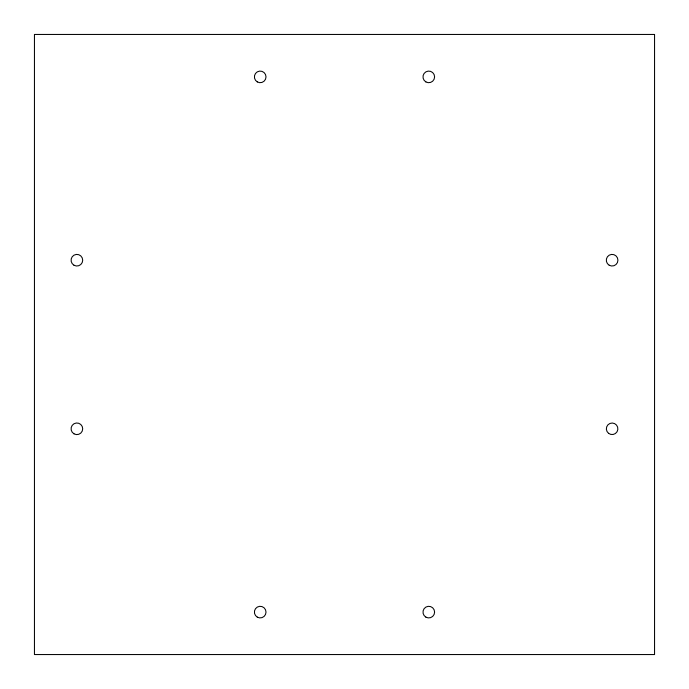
<?xml version="1.0" encoding="UTF-8"?>
<svg xmlns="http://www.w3.org/2000/svg" width="689" height="689" viewBox="0 0 689 689"><rect width="100%" height="100%" fill="white"/><g stroke="black" fill="none" stroke-linecap="round" stroke-linejoin="round"><path stroke-width="1.03" d="M654.55 34.45L34.45 34.45L34.45 654.55L654.55 654.55L654.55 34.45M257.298 617.146A5.813 5.813 0 0 0 266.014 612.108A5.813 5.813 0 0 0 257.298 607.078A5.813 5.813 0 0 0 257.298 617.146M73.981 265.239A5.813 5.813 0 0 0 82.706 260.201A5.813 5.813 0 0 0 73.981 255.171A5.813 5.813 0 0 0 73.981 265.239M257.298 81.922A5.813 5.813 0 0 0 266.014 76.884A5.813 5.813 0 0 0 257.298 71.854A5.813 5.813 0 0 0 257.298 81.922M73.981 433.829A5.813 5.813 0 0 0 82.706 428.791A5.813 5.813 0 0 0 73.981 423.761A5.813 5.813 0 0 0 73.981 433.829M425.888 81.922A5.813 5.813 0 0 0 434.604 76.884A5.813 5.813 0 0 0 425.888 71.854A5.813 5.813 0 0 0 425.888 81.922M608.602 433.364A5.762 5.762 0 0 0 617.826 429.548A5.762 5.762 0 0 0 609.903 423.468A5.762 5.762 0 0 0 608.602 433.364M425.888 617.146A5.813 5.813 0 0 0 434.604 612.108A5.813 5.813 0 0 0 425.888 607.078A5.813 5.813 0 0 0 425.888 617.146M609.205 265.239A5.813 5.813 0 0 0 617.93 260.201A5.813 5.813 0 0 0 609.205 255.171A5.813 5.813 0 0 0 609.205 265.239"/></g></svg>
